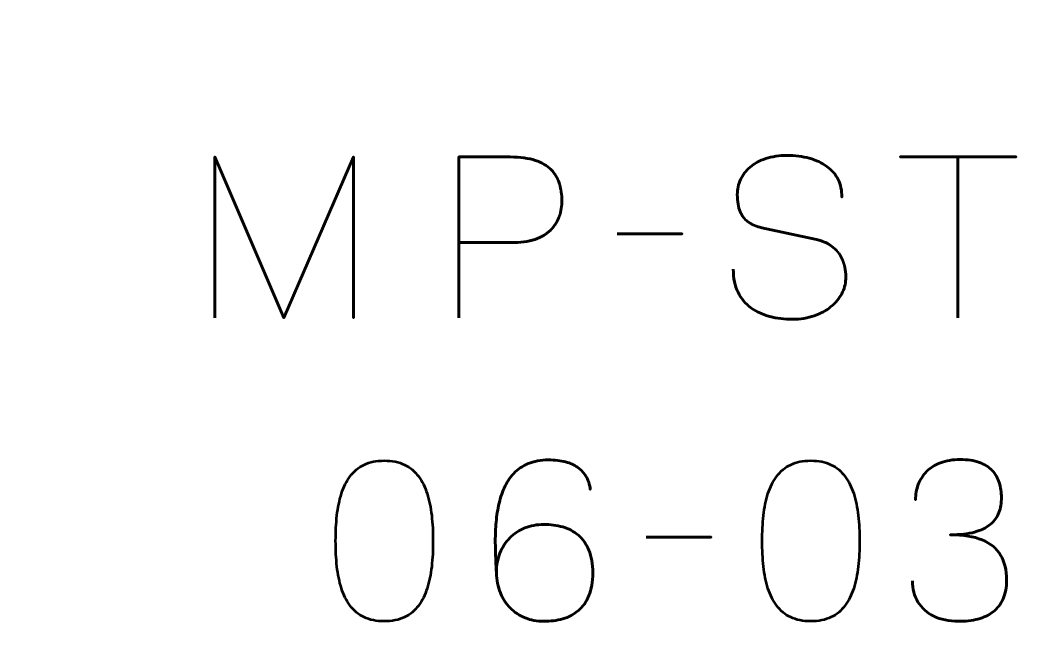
# Model space of a CAD drawing. Header units: centimetres. Extents: x -21 to 0, y -29.7 to 0.
# Drawn here: x -17.476 to -15.707, y -21.303 to -20.239 of the extents above; entities that cross this region are included whole.
import ezdxf

# ---------------------------------------------------------------- set-up
doc = ezdxf.new("R2010")
doc.units = ezdxf.units.CM
doc.header["$MEASUREMENT"] = 0
doc.layers.add('Layer 1', color=7, linetype='Continuous')

msp = doc.modelspace()

# ---------------------------------------------------------------- linework, layer by layer
at = {"layer": 'Layer 1', "color": 22, "lineweight": 53}
msp.add_open_spline([(-21, -29.19991), (-21, -29.19991), (-21, -0.49996), (-21, -0.49996), (-21, -0.49996), (-21, -0.22299), (-20.77691, 0), (-20.49991, 0), (-20.49991, 0), (-20.49991, 0), (-0.5001, 0), (-0.5001, 0), (-0.5001, 0), (-0.22296, 0), (0, -0.22299), (0, -0.49996), (0, -0.49996), (0, -0.49996), (0, -29.19991), (0, -29.19991), (0, -29.19991), (0, -29.47691), (-0.22296, -29.7), (-0.5001, -29.7), (-0.5001, -29.7), (-0.5001, -29.7), (-20.49991, -29.7), (-20.49991, -29.7), (-20.49991, -29.7), (-20.77691, -29.7), (-21, -29.47691), (-21, -29.19991)], degree=3, knots=[0, 0, 0, 0, 0.125, 0.125, 0.125, 0.125, 0.25, 0.25, 0.25, 0.25, 0.375, 0.375, 0.375, 0.375, 0.5, 0.5, 0.5, 0.5, 0.625, 0.625, 0.625, 0.625, 0.75, 0.75, 0.75, 0.75, 0.875, 0.875, 0.875, 0.875, 1, 1, 1, 1], dxfattribs=at)
at = {"layer": 'Layer 1', "color": 114, "lineweight": 53}
msp.add_open_spline([(-18.75006, -25.79993), (-18.75006, -25.79993), (-18.75006, -15.49995), (-18.75006, -15.49995), (-18.75006, -15.49995), (-18.75006, -15.22295), (-18.52697, -14.99999), (-18.24997, -14.99999), (-18.24997, -14.99999), (-18.24997, -14.99999), (-13.9501, -14.99999), (-13.9501, -14.99999), (-13.9501, -14.99999), (-13.67296, -14.99999), (-13.45, -15.22295), (-13.45, -15.49995), (-13.45, -15.49995), (-13.45, -15.49995), (-13.45, -25.79993), (-13.45, -25.79993), (-13.45, -25.79993), (-13.45, -26.07693), (-13.67296, -26.30003), (-13.9501, -26.30003), (-13.9501, -26.30003), (-13.9501, -26.30003), (-18.24997, -26.30003), (-18.24997, -26.30003), (-18.24997, -26.30003), (-18.52697, -26.30003), (-18.75006, -26.07693), (-18.75006, -25.79993)], degree=3, knots=[0, 0, 0, 0, 0.125, 0.125, 0.125, 0.125, 0.25, 0.25, 0.25, 0.25, 0.375, 0.375, 0.375, 0.375, 0.5, 0.5, 0.5, 0.5, 0.625, 0.625, 0.625, 0.625, 0.75, 0.75, 0.75, 0.75, 0.875, 0.875, 0.875, 0.875, 1, 1, 1, 1], dxfattribs=at)
at = {"layer": 'Layer 1', "color": 30, "lineweight": 53}
for points, knots in [([(-17.13812, -20.75632), (-17.13812, -20.75632), (-17.13812, -20.47653), (-17.13812, -20.47653), (-17.13812, -20.47653), (-17.13812, -20.47653), (-17.01782, -20.75632), (-17.01782, -20.75632), (-17.01782, -20.75632), (-17.01782, -20.75632), (-16.89713, -20.47653), (-16.89713, -20.47653), (-16.89713, -20.47653), (-16.89713, -20.47653), (-16.89713, -20.75632), (-16.89713, -20.75632), (-16.89713, -20.75632), (-16.89713, -20.75632), (-16.89713, -20.47653), (-16.89713, -20.47653), (-16.89713, -20.47653), (-16.89713, -20.47653), (-17.01782, -20.75632), (-17.01782, -20.75632), (-17.01782, -20.75632), (-17.01782, -20.75632), (-17.13812, -20.47653), (-17.13812, -20.47653), (-17.13812, -20.47653), (-17.13812, -20.47653), (-17.13812, -20.75632), (-17.13812, -20.75632)], [0, 0, 0, 0, 0.125, 0.125, 0.125, 0.125, 0.25, 0.25, 0.25, 0.25, 0.375, 0.375, 0.375, 0.375, 0.5, 0.5, 0.5, 0.5, 0.625, 0.625, 0.625, 0.625, 0.75, 0.75, 0.75, 0.75, 0.875, 0.875, 0.875, 0.875, 1, 1, 1, 1]), ([(-16.71397, -20.75632), (-16.71397, -20.75632), (-16.71397, -20.47653), (-16.71397, -20.47653), (-16.71397, -20.47653), (-16.71397, -20.47653), (-16.62472, -20.47653), (-16.62472, -20.47653), (-16.62472, -20.47653), (-16.60686, -20.47659), (-16.59218, -20.4786), (-16.58061, -20.48248), (-16.58061, -20.48248), (-16.56909, -20.48629), (-16.56004, -20.4916), (-16.55351, -20.49832), (-16.55351, -20.49832), (-16.54697, -20.50499), (-16.54232, -20.51262), (-16.53947, -20.52122), (-16.53947, -20.52122), (-16.53669, -20.52982), (-16.53507, -20.53881), (-16.53469, -20.54832), (-16.53469, -20.54832), (-16.53423, -20.55783), (-16.53533, -20.56714), (-16.53792, -20.5762), (-16.53792, -20.5762), (-16.54057, -20.58525), (-16.54503, -20.59346), (-16.55144, -20.60084), (-16.55144, -20.60084), (-16.55777, -20.60821), (-16.56638, -20.6141), (-16.57718, -20.61843), (-16.57718, -20.61843), (-16.58798, -20.62283), (-16.60137, -20.62503), (-16.61734, -20.62516), (-16.61734, -20.62516), (-16.61734, -20.62516), (-16.71397, -20.62516), (-16.71397, -20.62516), (-16.71397, -20.62516), (-16.71397, -20.62516), (-16.61734, -20.62516), (-16.61734, -20.62516), (-16.61734, -20.62516), (-16.60169, -20.62503), (-16.58843, -20.62283), (-16.5777, -20.61843), (-16.5777, -20.61843), (-16.56689, -20.6141), (-16.55829, -20.60821), (-16.55182, -20.60084), (-16.55182, -20.60084), (-16.54542, -20.59346), (-16.54083, -20.58525), (-16.53811, -20.5762), (-16.53811, -20.5762), (-16.5354, -20.56714), (-16.53423, -20.55783), (-16.53469, -20.54832), (-16.53469, -20.54832), (-16.53507, -20.53881), (-16.53669, -20.52982), (-16.5396, -20.52122), (-16.5396, -20.52122), (-16.54245, -20.51262), (-16.54723, -20.50499), (-16.55376, -20.49832), (-16.55376, -20.49832), (-16.56036, -20.4916), (-16.56942, -20.48629), (-16.58093, -20.48248), (-16.58093, -20.48248), (-16.59251, -20.4786), (-16.60706, -20.47659), (-16.62472, -20.47653), (-16.62472, -20.47653), (-16.62472, -20.47653), (-16.71397, -20.47653), (-16.71397, -20.47653), (-16.71397, -20.47653), (-16.71397, -20.47653), (-16.71397, -20.75632), (-16.71397, -20.75632)], [0, 0, 0, 0, 0.0454545, 0.0454545, 0.0454545, 0.0454545, 0.0909091, 0.0909091, 0.0909091, 0.0909091, 0.1363636, 0.1363636, 0.1363636, 0.1363636, 0.1818182, 0.1818182, 0.1818182, 0.1818182, 0.2272727, 0.2272727, 0.2272727, 0.2272727, 0.2727273, 0.2727273, 0.2727273, 0.2727273, 0.3181818, 0.3181818, 0.3181818, 0.3181818, 0.3636364, 0.3636364, 0.3636364, 0.3636364, 0.4090909, 0.4090909, 0.4090909, 0.4090909, 0.4545455, 0.4545455, 0.4545455, 0.4545455, 0.5, 0.5, 0.5, 0.5, 0.5454545, 0.5454545, 0.5454545, 0.5454545, 0.5909091, 0.5909091, 0.5909091, 0.5909091, 0.6363636, 0.6363636, 0.6363636, 0.6363636, 0.6818182, 0.6818182, 0.6818182, 0.6818182, 0.7272727, 0.7272727, 0.7272727, 0.7272727, 0.7727273, 0.7727273, 0.7727273, 0.7727273, 0.8181818, 0.8181818, 0.8181818, 0.8181818, 0.8636364, 0.8636364, 0.8636364, 0.8636364, 0.9090909, 0.9090909, 0.9090909, 0.9090909, 0.9545455, 0.9545455, 0.9545455, 0.9545455, 1, 1, 1, 1]), ([(-16.23666, -20.67172), (-16.23653, -20.68718), (-16.23381, -20.70044), (-16.22838, -20.7115), (-16.22838, -20.7115), (-16.22301, -20.72249), (-16.21551, -20.73148), (-16.20607, -20.73847), (-16.20607, -20.73847), (-16.19656, -20.74539), (-16.18563, -20.7505), (-16.17328, -20.7538), (-16.17328, -20.7538), (-16.16099, -20.75703), (-16.14779, -20.75865), (-16.13382, -20.75865), (-16.13382, -20.75865), (-16.11972, -20.75858), (-16.10705, -20.75651), (-16.09573, -20.75257), (-16.09573, -20.75257), (-16.08448, -20.74862), (-16.07484, -20.74332), (-16.06675, -20.73666), (-16.06675, -20.73666), (-16.05873, -20.73), (-16.05253, -20.72256), (-16.04813, -20.71428), (-16.04813, -20.71428), (-16.04373, -20.706), (-16.0414, -20.69753), (-16.04108, -20.6888), (-16.04108, -20.6888), (-16.04069, -20.67735), (-16.04237, -20.66687), (-16.04606, -20.65743), (-16.04606, -20.65743), (-16.04974, -20.64799), (-16.05544, -20.6401), (-16.06313, -20.63363), (-16.06313, -20.63363), (-16.07076, -20.62716), (-16.0804, -20.62263), (-16.09191, -20.62011), (-16.09191, -20.62011), (-16.09191, -20.62011), (-16.18699, -20.59954), (-16.18699, -20.59954), (-16.18699, -20.59954), (-16.19591, -20.59767), (-16.20361, -20.5945), (-16.20995, -20.5901), (-16.20995, -20.5901), (-16.21629, -20.58564), (-16.2212, -20.57949), (-16.22456, -20.5716), (-16.22456, -20.5716), (-16.22793, -20.56378), (-16.22967, -20.55382), (-16.22967, -20.54172), (-16.22967, -20.54172), (-16.22967, -20.53254), (-16.2278, -20.52387), (-16.22398, -20.51572), (-16.22398, -20.51572), (-16.22023, -20.50757), (-16.21467, -20.50039), (-16.20736, -20.49406), (-16.20736, -20.49406), (-16.20005, -20.48778), (-16.191, -20.48287), (-16.18026, -20.47931), (-16.18026, -20.47931), (-16.16946, -20.47569), (-16.15711, -20.47388), (-16.14314, -20.47381), (-16.14314, -20.47381), (-16.1291, -20.47381), (-16.11623, -20.47543), (-16.10446, -20.47866), (-16.10446, -20.47866), (-16.09275, -20.4819), (-16.0826, -20.48655), (-16.07406, -20.49276), (-16.07406, -20.49276), (-16.06553, -20.49897), (-16.05893, -20.5066), (-16.0544, -20.51553), (-16.0544, -20.51553), (-16.04987, -20.52452), (-16.04774, -20.5348), (-16.04806, -20.54638), (-16.04806, -20.54638), (-16.04774, -20.5348), (-16.04987, -20.52452), (-16.0544, -20.51553), (-16.0544, -20.51553), (-16.05893, -20.5066), (-16.06553, -20.49897), (-16.07406, -20.49276), (-16.07406, -20.49276), (-16.0826, -20.48655), (-16.09275, -20.4819), (-16.10446, -20.47866), (-16.10446, -20.47866), (-16.11623, -20.47543), (-16.1291, -20.47381), (-16.14314, -20.47381), (-16.14314, -20.47381), (-16.15711, -20.47388), (-16.16946, -20.47569), (-16.18026, -20.47931), (-16.18026, -20.47931), (-16.191, -20.48287), (-16.20005, -20.48778), (-16.20736, -20.49406), (-16.20736, -20.49406), (-16.21467, -20.50039), (-16.22023, -20.50757), (-16.22398, -20.51572), (-16.22398, -20.51572), (-16.2278, -20.52387), (-16.22967, -20.53254), (-16.22967, -20.54172), (-16.22967, -20.54172), (-16.22967, -20.55382), (-16.22799, -20.56378), (-16.22476, -20.57154), (-16.22476, -20.57154), (-16.22146, -20.57936), (-16.21661, -20.58544), (-16.21027, -20.58991), (-16.21027, -20.58991), (-16.20393, -20.5943), (-16.19617, -20.59754), (-16.18699, -20.59954), (-16.18699, -20.59954), (-16.18699, -20.59954), (-16.09191, -20.62011), (-16.09191, -20.62011), (-16.09191, -20.62011), (-16.08014, -20.62263), (-16.07044, -20.62716), (-16.06281, -20.63363), (-16.06281, -20.63363), (-16.05511, -20.6401), (-16.04949, -20.64799), (-16.04586, -20.65743), (-16.04586, -20.65743), (-16.04231, -20.66687), (-16.04069, -20.67735), (-16.04108, -20.6888), (-16.04108, -20.6888), (-16.0414, -20.69753), (-16.04373, -20.706), (-16.04813, -20.71428), (-16.04813, -20.71428), (-16.05253, -20.72256), (-16.05873, -20.73), (-16.06675, -20.73666), (-16.06675, -20.73666), (-16.07484, -20.74332), (-16.08448, -20.74862), (-16.09573, -20.75257), (-16.09573, -20.75257), (-16.10705, -20.75651), (-16.11972, -20.75858), (-16.13382, -20.75865), (-16.13382, -20.75865), (-16.14779, -20.75865), (-16.16099, -20.75703), (-16.17328, -20.7538), (-16.17328, -20.7538), (-16.18563, -20.7505), (-16.19656, -20.74539), (-16.20607, -20.73847), (-16.20607, -20.73847), (-16.21551, -20.73148), (-16.22301, -20.72249), (-16.22838, -20.7115), (-16.22838, -20.7115), (-16.23381, -20.70044), (-16.23653, -20.68718), (-16.23666, -20.67172)], [0, 0, 0, 0, 0.0217391, 0.0217391, 0.0217391, 0.0217391, 0.0434783, 0.0434783, 0.0434783, 0.0434783, 0.0652174, 0.0652174, 0.0652174, 0.0652174, 0.0869565, 0.0869565, 0.0869565, 0.0869565, 0.1086957, 0.1086957, 0.1086957, 0.1086957, 0.1304348, 0.1304348, 0.1304348, 0.1304348, 0.1521739, 0.1521739, 0.1521739, 0.1521739, 0.173913, 0.173913, 0.173913, 0.173913, 0.1956522, 0.1956522, 0.1956522, 0.1956522, 0.2173913, 0.2173913, 0.2173913, 0.2173913, 0.2391304, 0.2391304, 0.2391304, 0.2391304, 0.2608696, 0.2608696, 0.2608696, 0.2608696, 0.2826087, 0.2826087, 0.2826087, 0.2826087, 0.3043478, 0.3043478, 0.3043478, 0.3043478, 0.326087, 0.326087, 0.326087, 0.326087, 0.3478261, 0.3478261, 0.3478261, 0.3478261, 0.3695652, 0.3695652, 0.3695652, 0.3695652, 0.3913043, 0.3913043, 0.3913043, 0.3913043, 0.4130435, 0.4130435, 0.4130435, 0.4130435, 0.4347826, 0.4347826, 0.4347826, 0.4347826, 0.4565217, 0.4565217, 0.4565217, 0.4565217, 0.4782609, 0.4782609, 0.4782609, 0.4782609, 0.5, 0.5, 0.5, 0.5, 0.5217391, 0.5217391, 0.5217391, 0.5217391, 0.5434783, 0.5434783, 0.5434783, 0.5434783, 0.5652174, 0.5652174, 0.5652174, 0.5652174, 0.5869565, 0.5869565, 0.5869565, 0.5869565, 0.6086957, 0.6086957, 0.6086957, 0.6086957, 0.6304348, 0.6304348, 0.6304348, 0.6304348, 0.6521739, 0.6521739, 0.6521739, 0.6521739, 0.673913, 0.673913, 0.673913, 0.673913, 0.6956522, 0.6956522, 0.6956522, 0.6956522, 0.7173913, 0.7173913, 0.7173913, 0.7173913, 0.7391304, 0.7391304, 0.7391304, 0.7391304, 0.7608696, 0.7608696, 0.7608696, 0.7608696, 0.7826087, 0.7826087, 0.7826087, 0.7826087, 0.8043478, 0.8043478, 0.8043478, 0.8043478, 0.826087, 0.826087, 0.826087, 0.826087, 0.8478261, 0.8478261, 0.8478261, 0.8478261, 0.8695652, 0.8695652, 0.8695652, 0.8695652, 0.8913043, 0.8913043, 0.8913043, 0.8913043, 0.9130435, 0.9130435, 0.9130435, 0.9130435, 0.9347826, 0.9347826, 0.9347826, 0.9347826, 0.9565217, 0.9565217, 0.9565217, 0.9565217, 0.9782609, 0.9782609, 0.9782609, 0.9782609, 1, 1, 1, 1]), ([(-15.84627, -20.75632), (-15.84627, -20.75632), (-15.84627, -20.47653), (-15.84627, -20.47653), (-15.84627, -20.47653), (-15.84627, -20.47653), (-15.94678, -20.47653), (-15.94678, -20.47653), (-15.94678, -20.47653), (-15.94678, -20.47653), (-15.74499, -20.47653), (-15.74499, -20.47653), (-15.74499, -20.47653), (-15.74499, -20.47653), (-15.84627, -20.47653), (-15.84627, -20.47653), (-15.84627, -20.47653), (-15.84627, -20.47653), (-15.84627, -20.75632), (-15.84627, -20.75632)], [0, 0, 0, 0, 0.2, 0.2, 0.2, 0.2, 0.4, 0.4, 0.4, 0.4, 0.6, 0.6, 0.6, 0.6, 0.8, 0.8, 0.8, 0.8, 1, 1, 1, 1]), ([(-16.43845, -20.61002), (-16.43845, -20.61002), (-16.32552, -20.61002), (-16.32552, -20.61002), (-16.32552, -20.61002), (-16.32552, -20.61002), (-16.43845, -20.61002), (-16.43845, -20.61002)], [0, 0, 0, 0, 0.5, 0.5, 0.5, 0.5, 1, 1, 1, 1]), ([(-16.84338, -21.2837), (-16.8298, -21.28364), (-16.81809, -21.28124), (-16.80833, -21.27659), (-16.80833, -21.27659), (-16.79863, -21.27193), (-16.79054, -21.26527), (-16.78407, -21.25679), (-16.78407, -21.25679), (-16.77767, -21.24826), (-16.77263, -21.23817), (-16.76887, -21.22653), (-16.76887, -21.22653), (-16.76519, -21.21488), (-16.76254, -21.20214), (-16.76105, -21.18817), (-16.76105, -21.18817), (-16.7595, -21.1742), (-16.75872, -21.15952), (-16.75879, -21.144), (-16.75879, -21.144), (-16.75872, -21.12854), (-16.7595, -21.11386), (-16.76105, -21.09995), (-16.76105, -21.09995), (-16.76254, -21.08605), (-16.76519, -21.07324), (-16.76887, -21.0616), (-16.76887, -21.0616), (-16.77263, -21.05002), (-16.77767, -21.03993), (-16.78407, -21.03133), (-16.78407, -21.03133), (-16.79054, -21.02279), (-16.79863, -21.01613), (-16.80833, -21.01148), (-16.80833, -21.01148), (-16.81809, -21.00675), (-16.8298, -21.00436), (-16.84338, -21.0043), (-16.84338, -21.0043), (-16.85696, -21.00436), (-16.86867, -21.00675), (-16.87844, -21.01148), (-16.87844, -21.01148), (-16.88814, -21.01613), (-16.89622, -21.02279), (-16.90269, -21.03133), (-16.90269, -21.03133), (-16.90909, -21.03993), (-16.91414, -21.05002), (-16.91789, -21.0616), (-16.91789, -21.0616), (-16.92158, -21.07324), (-16.92423, -21.08605), (-16.92572, -21.09995), (-16.92572, -21.09995), (-16.92727, -21.11386), (-16.92804, -21.12854), (-16.92798, -21.144), (-16.92798, -21.144), (-16.92804, -21.15952), (-16.92727, -21.1742), (-16.92572, -21.18817), (-16.92572, -21.18817), (-16.92423, -21.20214), (-16.92158, -21.21488), (-16.91789, -21.22653), (-16.91789, -21.22653), (-16.91414, -21.23817), (-16.90909, -21.24826), (-16.90269, -21.25679), (-16.90269, -21.25679), (-16.89622, -21.26527), (-16.88814, -21.27193), (-16.87844, -21.27659), (-16.87844, -21.27659), (-16.86867, -21.28124), (-16.85696, -21.28364), (-16.84338, -21.2837)], [0, 0, 0, 0, 0.05, 0.05, 0.05, 0.05, 0.1, 0.1, 0.1, 0.1, 0.15, 0.15, 0.15, 0.15, 0.2, 0.2, 0.2, 0.2, 0.25, 0.25, 0.25, 0.25, 0.3, 0.3, 0.3, 0.3, 0.35, 0.35, 0.35, 0.35, 0.4, 0.4, 0.4, 0.4, 0.45, 0.45, 0.45, 0.45, 0.5, 0.5, 0.5, 0.5, 0.55, 0.55, 0.55, 0.55, 0.6, 0.6, 0.6, 0.6, 0.65, 0.65, 0.65, 0.65, 0.7, 0.7, 0.7, 0.7, 0.75, 0.75, 0.75, 0.75, 0.8, 0.8, 0.8, 0.8, 0.85, 0.85, 0.85, 0.85, 0.9, 0.9, 0.9, 0.9, 0.95, 0.95, 0.95, 0.95, 1, 1, 1, 1]), ([(-16.84338, -21.2837), (-16.8298, -21.28364), (-16.81809, -21.28124), (-16.80833, -21.27659), (-16.80833, -21.27659), (-16.79863, -21.27193), (-16.79054, -21.26527), (-16.78407, -21.25679), (-16.78407, -21.25679), (-16.77767, -21.24826), (-16.77263, -21.23817), (-16.76887, -21.22653), (-16.76887, -21.22653), (-16.76519, -21.21488), (-16.76254, -21.20214), (-16.76105, -21.18817), (-16.76105, -21.18817), (-16.7595, -21.1742), (-16.75872, -21.15952), (-16.75879, -21.144), (-16.75879, -21.144), (-16.75872, -21.12854), (-16.7595, -21.11386), (-16.76105, -21.09995), (-16.76105, -21.09995), (-16.76254, -21.08605), (-16.76519, -21.07324), (-16.76887, -21.0616), (-16.76887, -21.0616), (-16.77263, -21.05002), (-16.77767, -21.03993), (-16.78407, -21.03133), (-16.78407, -21.03133), (-16.79054, -21.02279), (-16.79863, -21.01613), (-16.80833, -21.01148), (-16.80833, -21.01148), (-16.81809, -21.00675), (-16.8298, -21.00436), (-16.84338, -21.0043), (-16.84338, -21.0043), (-16.85696, -21.00436), (-16.86867, -21.00675), (-16.87844, -21.01148), (-16.87844, -21.01148), (-16.88814, -21.01613), (-16.89622, -21.02279), (-16.90269, -21.03133), (-16.90269, -21.03133), (-16.90909, -21.03993), (-16.91414, -21.05002), (-16.91789, -21.0616), (-16.91789, -21.0616), (-16.92158, -21.07324), (-16.92423, -21.08605), (-16.92572, -21.09995), (-16.92572, -21.09995), (-16.92727, -21.11386), (-16.92804, -21.12854), (-16.92798, -21.144), (-16.92798, -21.144), (-16.92804, -21.15952), (-16.92727, -21.1742), (-16.92572, -21.18817), (-16.92572, -21.18817), (-16.92423, -21.20214), (-16.92158, -21.21488), (-16.91789, -21.22653), (-16.91789, -21.22653), (-16.91414, -21.23817), (-16.90909, -21.24826), (-16.90269, -21.25679), (-16.90269, -21.25679), (-16.89622, -21.26527), (-16.88814, -21.27193), (-16.87844, -21.27659), (-16.87844, -21.27659), (-16.86867, -21.28124), (-16.85696, -21.28364), (-16.84338, -21.2837)], [0, 0, 0, 0, 0.05, 0.05, 0.05, 0.05, 0.1, 0.1, 0.1, 0.1, 0.15, 0.15, 0.15, 0.15, 0.2, 0.2, 0.2, 0.2, 0.25, 0.25, 0.25, 0.25, 0.3, 0.3, 0.3, 0.3, 0.35, 0.35, 0.35, 0.35, 0.4, 0.4, 0.4, 0.4, 0.45, 0.45, 0.45, 0.45, 0.5, 0.5, 0.5, 0.5, 0.55, 0.55, 0.55, 0.55, 0.6, 0.6, 0.6, 0.6, 0.65, 0.65, 0.65, 0.65, 0.7, 0.7, 0.7, 0.7, 0.75, 0.75, 0.75, 0.75, 0.8, 0.8, 0.8, 0.8, 0.85, 0.85, 0.85, 0.85, 0.9, 0.9, 0.9, 0.9, 0.95, 0.95, 0.95, 0.95, 1, 1, 1, 1]), ([(-16.64858, -21.19949), (-16.64852, -21.18681), (-16.64645, -21.17537), (-16.64231, -21.16502), (-16.64231, -21.16502), (-16.63823, -21.15473), (-16.63248, -21.14587), (-16.62504, -21.13844), (-16.62504, -21.13844), (-16.61767, -21.13106), (-16.60893, -21.12537), (-16.59897, -21.12136), (-16.59897, -21.12136), (-16.58901, -21.11735), (-16.57808, -21.11535), (-16.56631, -21.11528), (-16.56631, -21.11528), (-16.55448, -21.11522), (-16.54342, -21.1167), (-16.53313, -21.11968), (-16.53313, -21.11968), (-16.52285, -21.12259), (-16.51386, -21.12738), (-16.50603, -21.13397), (-16.50603, -21.13397), (-16.49821, -21.14051), (-16.49206, -21.14917), (-16.48767, -21.15997), (-16.48767, -21.15997), (-16.48327, -21.17077), (-16.481, -21.1839), (-16.48094, -21.19949), (-16.48094, -21.19949), (-16.481, -21.21508), (-16.48327, -21.22821), (-16.48767, -21.23901), (-16.48767, -21.23901), (-16.49206, -21.24981), (-16.49821, -21.25848), (-16.50603, -21.26501), (-16.50603, -21.26501), (-16.51386, -21.27161), (-16.52285, -21.27639), (-16.53313, -21.2793), (-16.53313, -21.2793), (-16.54342, -21.28228), (-16.55448, -21.28376), (-16.56631, -21.2837), (-16.56631, -21.2837), (-16.57808, -21.28364), (-16.58888, -21.28163), (-16.59878, -21.27762), (-16.59878, -21.27762), (-16.60861, -21.27361), (-16.61715, -21.26792), (-16.62446, -21.26048), (-16.62446, -21.26048), (-16.63176, -21.25311), (-16.63752, -21.24425), (-16.64166, -21.2339), (-16.64166, -21.2339), (-16.64586, -21.22362), (-16.64813, -21.21217), (-16.64858, -21.19949), (-16.64858, -21.19949), (-16.64884, -21.19309), (-16.64916, -21.18546), (-16.64962, -21.1766), (-16.64962, -21.1766), (-16.65007, -21.16767), (-16.65033, -21.15797), (-16.65039, -21.14756), (-16.65039, -21.14756), (-16.65046, -21.13708), (-16.65013, -21.12628), (-16.64929, -21.11522), (-16.64929, -21.11522), (-16.64852, -21.10409), (-16.64696, -21.09316), (-16.6447, -21.08236), (-16.6447, -21.08236), (-16.64244, -21.07163), (-16.6392, -21.06147), (-16.63493, -21.05196), (-16.63493, -21.05196), (-16.63067, -21.04246), (-16.62517, -21.03405), (-16.61838, -21.02674), (-16.61838, -21.02674), (-16.61152, -21.01943), (-16.60318, -21.01367), (-16.59328, -21.00947), (-16.59328, -21.00947), (-16.58339, -21.00533), (-16.57168, -21.0032), (-16.55816, -21.00313), (-16.55816, -21.00313), (-16.54639, -21.0032), (-16.53643, -21.00436), (-16.52815, -21.00663), (-16.52815, -21.00663), (-16.51987, -21.00889), (-16.51308, -21.01193), (-16.50765, -21.01568), (-16.50765, -21.01568), (-16.50228, -21.0195), (-16.49801, -21.02364), (-16.49491, -21.02823), (-16.49491, -21.02823), (-16.4918, -21.03275), (-16.48948, -21.03735), (-16.48805, -21.04194), (-16.48805, -21.04194), (-16.48657, -21.04653), (-16.4856, -21.0508), (-16.48521, -21.05474), (-16.48521, -21.05474), (-16.4856, -21.0508), (-16.48657, -21.04653), (-16.48805, -21.04194), (-16.48805, -21.04194), (-16.48948, -21.03735), (-16.4918, -21.03275), (-16.49491, -21.02823), (-16.49491, -21.02823), (-16.49801, -21.02364), (-16.50228, -21.0195), (-16.50765, -21.01568), (-16.50765, -21.01568), (-16.51308, -21.01193), (-16.51987, -21.00889), (-16.52815, -21.00663), (-16.52815, -21.00663), (-16.53643, -21.00436), (-16.54639, -21.0032), (-16.55816, -21.00313), (-16.55816, -21.00313), (-16.57168, -21.0032), (-16.58339, -21.00533), (-16.59328, -21.00947), (-16.59328, -21.00947), (-16.60318, -21.01367), (-16.61152, -21.01943), (-16.61838, -21.02674), (-16.61838, -21.02674), (-16.62517, -21.03405), (-16.63067, -21.04246), (-16.63493, -21.05196), (-16.63493, -21.05196), (-16.6392, -21.06147), (-16.64244, -21.07163), (-16.6447, -21.08236), (-16.6447, -21.08236), (-16.64696, -21.09316), (-16.64852, -21.10409), (-16.64929, -21.11522), (-16.64929, -21.11522), (-16.65013, -21.12628), (-16.65046, -21.13708), (-16.65039, -21.14756), (-16.65039, -21.14756), (-16.65033, -21.15797), (-16.65007, -21.16767), (-16.64962, -21.1766), (-16.64962, -21.1766), (-16.64916, -21.18546), (-16.64884, -21.19309), (-16.64858, -21.19949), (-16.64858, -21.19949), (-16.64813, -21.21217), (-16.64586, -21.22362), (-16.64166, -21.2339), (-16.64166, -21.2339), (-16.63752, -21.24425), (-16.63176, -21.25311), (-16.62446, -21.26048), (-16.62446, -21.26048), (-16.61715, -21.26792), (-16.60861, -21.27361), (-16.59878, -21.27762), (-16.59878, -21.27762), (-16.58888, -21.28163), (-16.57808, -21.28364), (-16.56631, -21.2837), (-16.56631, -21.2837), (-16.55448, -21.28376), (-16.54342, -21.28228), (-16.53313, -21.2793), (-16.53313, -21.2793), (-16.52285, -21.27639), (-16.51386, -21.27161), (-16.50603, -21.26501), (-16.50603, -21.26501), (-16.49821, -21.25848), (-16.49206, -21.24981), (-16.48767, -21.23901), (-16.48767, -21.23901), (-16.48327, -21.22821), (-16.481, -21.21508), (-16.48094, -21.19949), (-16.48094, -21.19949), (-16.481, -21.1839), (-16.48327, -21.17077), (-16.48767, -21.15997), (-16.48767, -21.15997), (-16.49206, -21.14917), (-16.49821, -21.14051), (-16.50603, -21.13397), (-16.50603, -21.13397), (-16.51386, -21.12738), (-16.52285, -21.12259), (-16.53313, -21.11968), (-16.53313, -21.11968), (-16.54342, -21.1167), (-16.55448, -21.11522), (-16.56631, -21.11528), (-16.56631, -21.11528), (-16.57808, -21.11535), (-16.58901, -21.11735), (-16.59897, -21.12136), (-16.59897, -21.12136), (-16.60893, -21.12537), (-16.61767, -21.13106), (-16.62504, -21.13844), (-16.62504, -21.13844), (-16.63248, -21.14587), (-16.63823, -21.15473), (-16.64231, -21.16502), (-16.64231, -21.16502), (-16.64645, -21.17537), (-16.64852, -21.18681), (-16.64858, -21.19949)], [0, 0, 0, 0, 0.0172414, 0.0172414, 0.0172414, 0.0172414, 0.0344828, 0.0344828, 0.0344828, 0.0344828, 0.0517241, 0.0517241, 0.0517241, 0.0517241, 0.0689655, 0.0689655, 0.0689655, 0.0689655, 0.0862069, 0.0862069, 0.0862069, 0.0862069, 0.1034483, 0.1034483, 0.1034483, 0.1034483, 0.1206897, 0.1206897, 0.1206897, 0.1206897, 0.137931, 0.137931, 0.137931, 0.137931, 0.1551724, 0.1551724, 0.1551724, 0.1551724, 0.1724138, 0.1724138, 0.1724138, 0.1724138, 0.1896552, 0.1896552, 0.1896552, 0.1896552, 0.2068966, 0.2068966, 0.2068966, 0.2068966, 0.2241379, 0.2241379, 0.2241379, 0.2241379, 0.2413793, 0.2413793, 0.2413793, 0.2413793, 0.2586207, 0.2586207, 0.2586207, 0.2586207, 0.2758621, 0.2758621, 0.2758621, 0.2758621, 0.2931034, 0.2931034, 0.2931034, 0.2931034, 0.3103448, 0.3103448, 0.3103448, 0.3103448, 0.3275862, 0.3275862, 0.3275862, 0.3275862, 0.3448276, 0.3448276, 0.3448276, 0.3448276, 0.362069, 0.362069, 0.362069, 0.362069, 0.3793103, 0.3793103, 0.3793103, 0.3793103, 0.3965517, 0.3965517, 0.3965517, 0.3965517, 0.4137931, 0.4137931, 0.4137931, 0.4137931, 0.4310345, 0.4310345, 0.4310345, 0.4310345, 0.4482759, 0.4482759, 0.4482759, 0.4482759, 0.4655172, 0.4655172, 0.4655172, 0.4655172, 0.4827586, 0.4827586, 0.4827586, 0.4827586, 0.5, 0.5, 0.5, 0.5, 0.5172414, 0.5172414, 0.5172414, 0.5172414, 0.5344828, 0.5344828, 0.5344828, 0.5344828, 0.5517241, 0.5517241, 0.5517241, 0.5517241, 0.5689655, 0.5689655, 0.5689655, 0.5689655, 0.5862069, 0.5862069, 0.5862069, 0.5862069, 0.6034483, 0.6034483, 0.6034483, 0.6034483, 0.6206897, 0.6206897, 0.6206897, 0.6206897, 0.637931, 0.637931, 0.637931, 0.637931, 0.6551724, 0.6551724, 0.6551724, 0.6551724, 0.6724138, 0.6724138, 0.6724138, 0.6724138, 0.6896552, 0.6896552, 0.6896552, 0.6896552, 0.7068966, 0.7068966, 0.7068966, 0.7068966, 0.7241379, 0.7241379, 0.7241379, 0.7241379, 0.7413793, 0.7413793, 0.7413793, 0.7413793, 0.7586207, 0.7586207, 0.7586207, 0.7586207, 0.7758621, 0.7758621, 0.7758621, 0.7758621, 0.7931034, 0.7931034, 0.7931034, 0.7931034, 0.8103448, 0.8103448, 0.8103448, 0.8103448, 0.8275862, 0.8275862, 0.8275862, 0.8275862, 0.8448276, 0.8448276, 0.8448276, 0.8448276, 0.862069, 0.862069, 0.862069, 0.862069, 0.8793103, 0.8793103, 0.8793103, 0.8793103, 0.8965517, 0.8965517, 0.8965517, 0.8965517, 0.9137931, 0.9137931, 0.9137931, 0.9137931, 0.9310345, 0.9310345, 0.9310345, 0.9310345, 0.9482759, 0.9482759, 0.9482759, 0.9482759, 0.9655172, 0.9655172, 0.9655172, 0.9655172, 0.9827586, 0.9827586, 0.9827586, 0.9827586, 1, 1, 1, 1]), ([(-16.1018, -21.2837), (-16.08822, -21.28364), (-16.07651, -21.28124), (-16.06675, -21.27659), (-16.06675, -21.27659), (-16.05705, -21.27193), (-16.04896, -21.26527), (-16.04249, -21.25679), (-16.04249, -21.25679), (-16.03609, -21.24826), (-16.03105, -21.23817), (-16.02729, -21.22653), (-16.02729, -21.22653), (-16.02361, -21.21488), (-16.02096, -21.20214), (-16.01947, -21.18817), (-16.01947, -21.18817), (-16.01792, -21.1742), (-16.01714, -21.15952), (-16.01721, -21.144), (-16.01721, -21.144), (-16.01714, -21.12854), (-16.01792, -21.11386), (-16.01947, -21.09995), (-16.01947, -21.09995), (-16.02096, -21.08605), (-16.02361, -21.07324), (-16.02729, -21.0616), (-16.02729, -21.0616), (-16.03105, -21.05002), (-16.03609, -21.03993), (-16.04249, -21.03133), (-16.04249, -21.03133), (-16.04896, -21.02279), (-16.05705, -21.01613), (-16.06675, -21.01148), (-16.06675, -21.01148), (-16.07651, -21.00675), (-16.08822, -21.00436), (-16.1018, -21.0043), (-16.1018, -21.0043), (-16.11538, -21.00436), (-16.12709, -21.00675), (-16.13686, -21.01148), (-16.13686, -21.01148), (-16.14656, -21.01613), (-16.15464, -21.02279), (-16.16111, -21.03133), (-16.16111, -21.03133), (-16.16751, -21.03993), (-16.17256, -21.05002), (-16.17631, -21.0616), (-16.17631, -21.0616), (-16.18, -21.07324), (-16.18265, -21.08605), (-16.18414, -21.09995), (-16.18414, -21.09995), (-16.18569, -21.11386), (-16.18646, -21.12854), (-16.1864, -21.144), (-16.1864, -21.144), (-16.18646, -21.15952), (-16.18569, -21.1742), (-16.18414, -21.18817), (-16.18414, -21.18817), (-16.18265, -21.20214), (-16.18, -21.21488), (-16.17631, -21.22653), (-16.17631, -21.22653), (-16.17256, -21.23817), (-16.16751, -21.24826), (-16.16111, -21.25679), (-16.16111, -21.25679), (-16.15464, -21.26527), (-16.14656, -21.27193), (-16.13686, -21.27659), (-16.13686, -21.27659), (-16.12709, -21.28124), (-16.11538, -21.28364), (-16.1018, -21.2837)], [0, 0, 0, 0, 0.05, 0.05, 0.05, 0.05, 0.1, 0.1, 0.1, 0.1, 0.15, 0.15, 0.15, 0.15, 0.2, 0.2, 0.2, 0.2, 0.25, 0.25, 0.25, 0.25, 0.3, 0.3, 0.3, 0.3, 0.35, 0.35, 0.35, 0.35, 0.4, 0.4, 0.4, 0.4, 0.45, 0.45, 0.45, 0.45, 0.5, 0.5, 0.5, 0.5, 0.55, 0.55, 0.55, 0.55, 0.6, 0.6, 0.6, 0.6, 0.65, 0.65, 0.65, 0.65, 0.7, 0.7, 0.7, 0.7, 0.75, 0.75, 0.75, 0.75, 0.8, 0.8, 0.8, 0.8, 0.85, 0.85, 0.85, 0.85, 0.9, 0.9, 0.9, 0.9, 0.95, 0.95, 0.95, 0.95, 1, 1, 1, 1]), ([(-16.1018, -21.2837), (-16.08822, -21.28364), (-16.07651, -21.28124), (-16.06675, -21.27659), (-16.06675, -21.27659), (-16.05705, -21.27193), (-16.04896, -21.26527), (-16.04249, -21.25679), (-16.04249, -21.25679), (-16.03609, -21.24826), (-16.03105, -21.23817), (-16.02729, -21.22653), (-16.02729, -21.22653), (-16.02361, -21.21488), (-16.02096, -21.20214), (-16.01947, -21.18817), (-16.01947, -21.18817), (-16.01792, -21.1742), (-16.01714, -21.15952), (-16.01721, -21.144), (-16.01721, -21.144), (-16.01714, -21.12854), (-16.01792, -21.11386), (-16.01947, -21.09995), (-16.01947, -21.09995), (-16.02096, -21.08605), (-16.02361, -21.07324), (-16.02729, -21.0616), (-16.02729, -21.0616), (-16.03105, -21.05002), (-16.03609, -21.03993), (-16.04249, -21.03133), (-16.04249, -21.03133), (-16.04896, -21.02279), (-16.05705, -21.01613), (-16.06675, -21.01148), (-16.06675, -21.01148), (-16.07651, -21.00675), (-16.08822, -21.00436), (-16.1018, -21.0043), (-16.1018, -21.0043), (-16.11538, -21.00436), (-16.12709, -21.00675), (-16.13686, -21.01148), (-16.13686, -21.01148), (-16.14656, -21.01613), (-16.15464, -21.02279), (-16.16111, -21.03133), (-16.16111, -21.03133), (-16.16751, -21.03993), (-16.17256, -21.05002), (-16.17631, -21.0616), (-16.17631, -21.0616), (-16.18, -21.07324), (-16.18265, -21.08605), (-16.18414, -21.09995), (-16.18414, -21.09995), (-16.18569, -21.11386), (-16.18646, -21.12854), (-16.1864, -21.144), (-16.1864, -21.144), (-16.18646, -21.15952), (-16.18569, -21.1742), (-16.18414, -21.18817), (-16.18414, -21.18817), (-16.18265, -21.20214), (-16.18, -21.21488), (-16.17631, -21.22653), (-16.17631, -21.22653), (-16.17256, -21.23817), (-16.16751, -21.24826), (-16.16111, -21.25679), (-16.16111, -21.25679), (-16.15464, -21.26527), (-16.14656, -21.27193), (-16.13686, -21.27659), (-16.13686, -21.27659), (-16.12709, -21.28124), (-16.11538, -21.28364), (-16.1018, -21.2837)], [0, 0, 0, 0, 0.05, 0.05, 0.05, 0.05, 0.1, 0.1, 0.1, 0.1, 0.15, 0.15, 0.15, 0.15, 0.2, 0.2, 0.2, 0.2, 0.25, 0.25, 0.25, 0.25, 0.3, 0.3, 0.3, 0.3, 0.35, 0.35, 0.35, 0.35, 0.4, 0.4, 0.4, 0.4, 0.45, 0.45, 0.45, 0.45, 0.5, 0.5, 0.5, 0.5, 0.55, 0.55, 0.55, 0.55, 0.6, 0.6, 0.6, 0.6, 0.65, 0.65, 0.65, 0.65, 0.7, 0.7, 0.7, 0.7, 0.75, 0.75, 0.75, 0.75, 0.8, 0.8, 0.8, 0.8, 0.85, 0.85, 0.85, 0.85, 0.9, 0.9, 0.9, 0.9, 0.95, 0.95, 0.95, 0.95, 1, 1, 1, 1]), ([(-15.92524, -21.21346), (-15.92517, -21.22743), (-15.92194, -21.23959), (-15.91554, -21.25013), (-15.91554, -21.25013), (-15.90914, -21.26061), (-15.90002, -21.26882), (-15.88812, -21.27471), (-15.88812, -21.27471), (-15.87621, -21.2806), (-15.86192, -21.28357), (-15.8453, -21.2837), (-15.8453, -21.2837), (-15.83282, -21.2837), (-15.8215, -21.28241), (-15.81121, -21.27969), (-15.81121, -21.27969), (-15.801, -21.27697), (-15.7922, -21.27277), (-15.78476, -21.26701), (-15.78476, -21.26701), (-15.77732, -21.26126), (-15.77163, -21.25382), (-15.76756, -21.24476), (-15.76756, -21.24476), (-15.76355, -21.23565), (-15.76154, -21.22471), (-15.76148, -21.21191), (-15.76148, -21.21191), (-15.76141, -21.19483), (-15.76491, -21.18041), (-15.77183, -21.1687), (-15.77183, -21.1687), (-15.77875, -21.157), (-15.78948, -21.1482), (-15.80391, -21.14219), (-15.80391, -21.14219), (-15.81833, -21.13617), (-15.83683, -21.13313), (-15.85927, -21.13313), (-15.85927, -21.13313), (-15.84252, -21.1332), (-15.82848, -21.13165), (-15.81704, -21.12848), (-15.81704, -21.12848), (-15.80565, -21.12531), (-15.79653, -21.12084), (-15.78968, -21.11502), (-15.78968, -21.11502), (-15.78282, -21.10927), (-15.77784, -21.10241), (-15.77487, -21.09452), (-15.77487, -21.09452), (-15.77183, -21.08669), (-15.77034, -21.07809), (-15.7704, -21.06871), (-15.7704, -21.06871), (-15.77034, -21.05934), (-15.77163, -21.05067), (-15.77422, -21.04265), (-15.77422, -21.04265), (-15.77674, -21.03463), (-15.78088, -21.02758), (-15.78651, -21.02157), (-15.78651, -21.02157), (-15.79213, -21.01555), (-15.79957, -21.01083), (-15.80869, -21.00747), (-15.80869, -21.00747), (-15.81788, -21.0041), (-15.82907, -21.00242), (-15.84219, -21.00236), (-15.84219, -21.00236), (-15.85526, -21.00242), (-15.86671, -21.00436), (-15.87641, -21.00811), (-15.87641, -21.00811), (-15.88617, -21.01186), (-15.89419, -21.01697), (-15.90066, -21.02351), (-15.90066, -21.02351), (-15.90707, -21.03004), (-15.91185, -21.03748), (-15.91502, -21.04588), (-15.91502, -21.04588), (-15.91825, -21.05429), (-15.91981, -21.06322), (-15.91981, -21.0726), (-15.91981, -21.0726), (-15.91981, -21.06322), (-15.91825, -21.05429), (-15.91502, -21.04588), (-15.91502, -21.04588), (-15.91185, -21.03748), (-15.90707, -21.03004), (-15.90066, -21.02351), (-15.90066, -21.02351), (-15.89419, -21.01697), (-15.88617, -21.01186), (-15.87641, -21.00811), (-15.87641, -21.00811), (-15.86671, -21.00436), (-15.85526, -21.00242), (-15.84219, -21.00236), (-15.84219, -21.00236), (-15.82907, -21.00242), (-15.81788, -21.0041), (-15.80869, -21.00747), (-15.80869, -21.00747), (-15.79957, -21.01083), (-15.79213, -21.01555), (-15.78651, -21.02157), (-15.78651, -21.02157), (-15.78088, -21.02758), (-15.77674, -21.03463), (-15.77422, -21.04265), (-15.77422, -21.04265), (-15.77163, -21.05067), (-15.77034, -21.05934), (-15.7704, -21.06871), (-15.7704, -21.06871), (-15.77034, -21.07809), (-15.77183, -21.08669), (-15.77487, -21.09452), (-15.77487, -21.09452), (-15.77784, -21.10241), (-15.78282, -21.10927), (-15.78968, -21.11502), (-15.78968, -21.11502), (-15.79653, -21.12084), (-15.80565, -21.12531), (-15.81704, -21.12848), (-15.81704, -21.12848), (-15.82848, -21.13165), (-15.84252, -21.1332), (-15.85927, -21.13313), (-15.85927, -21.13313), (-15.83683, -21.13313), (-15.81833, -21.13617), (-15.80391, -21.14219), (-15.80391, -21.14219), (-15.78948, -21.1482), (-15.77875, -21.157), (-15.77183, -21.1687), (-15.77183, -21.1687), (-15.76491, -21.18041), (-15.76141, -21.19483), (-15.76148, -21.21191), (-15.76148, -21.21191), (-15.76154, -21.22471), (-15.76355, -21.23565), (-15.76756, -21.24476), (-15.76756, -21.24476), (-15.77163, -21.25382), (-15.77732, -21.26126), (-15.78476, -21.26701), (-15.78476, -21.26701), (-15.7922, -21.27277), (-15.801, -21.27697), (-15.81121, -21.27969), (-15.81121, -21.27969), (-15.8215, -21.28241), (-15.83282, -21.2837), (-15.8453, -21.2837), (-15.8453, -21.2837), (-15.86192, -21.28357), (-15.87621, -21.2806), (-15.88812, -21.27471), (-15.88812, -21.27471), (-15.90002, -21.26882), (-15.90914, -21.26061), (-15.91554, -21.25013), (-15.91554, -21.25013), (-15.92194, -21.23959), (-15.92517, -21.22743), (-15.92524, -21.21346)], [0, 0, 0, 0, 0.0227273, 0.0227273, 0.0227273, 0.0227273, 0.0454545, 0.0454545, 0.0454545, 0.0454545, 0.0681818, 0.0681818, 0.0681818, 0.0681818, 0.0909091, 0.0909091, 0.0909091, 0.0909091, 0.1136364, 0.1136364, 0.1136364, 0.1136364, 0.1363636, 0.1363636, 0.1363636, 0.1363636, 0.1590909, 0.1590909, 0.1590909, 0.1590909, 0.1818182, 0.1818182, 0.1818182, 0.1818182, 0.2045455, 0.2045455, 0.2045455, 0.2045455, 0.2272727, 0.2272727, 0.2272727, 0.2272727, 0.25, 0.25, 0.25, 0.25, 0.2727273, 0.2727273, 0.2727273, 0.2727273, 0.2954545, 0.2954545, 0.2954545, 0.2954545, 0.3181818, 0.3181818, 0.3181818, 0.3181818, 0.3409091, 0.3409091, 0.3409091, 0.3409091, 0.3636364, 0.3636364, 0.3636364, 0.3636364, 0.3863636, 0.3863636, 0.3863636, 0.3863636, 0.4090909, 0.4090909, 0.4090909, 0.4090909, 0.4318182, 0.4318182, 0.4318182, 0.4318182, 0.4545455, 0.4545455, 0.4545455, 0.4545455, 0.4772727, 0.4772727, 0.4772727, 0.4772727, 0.5, 0.5, 0.5, 0.5, 0.5227273, 0.5227273, 0.5227273, 0.5227273, 0.5454545, 0.5454545, 0.5454545, 0.5454545, 0.5681818, 0.5681818, 0.5681818, 0.5681818, 0.5909091, 0.5909091, 0.5909091, 0.5909091, 0.6136364, 0.6136364, 0.6136364, 0.6136364, 0.6363636, 0.6363636, 0.6363636, 0.6363636, 0.6590909, 0.6590909, 0.6590909, 0.6590909, 0.6818182, 0.6818182, 0.6818182, 0.6818182, 0.7045455, 0.7045455, 0.7045455, 0.7045455, 0.7272727, 0.7272727, 0.7272727, 0.7272727, 0.75, 0.75, 0.75, 0.75, 0.7727273, 0.7727273, 0.7727273, 0.7727273, 0.7954545, 0.7954545, 0.7954545, 0.7954545, 0.8181818, 0.8181818, 0.8181818, 0.8181818, 0.8409091, 0.8409091, 0.8409091, 0.8409091, 0.8636364, 0.8636364, 0.8636364, 0.8636364, 0.8863636, 0.8863636, 0.8863636, 0.8863636, 0.9090909, 0.9090909, 0.9090909, 0.9090909, 0.9318182, 0.9318182, 0.9318182, 0.9318182, 0.9545455, 0.9545455, 0.9545455, 0.9545455, 0.9772727, 0.9772727, 0.9772727, 0.9772727, 1, 1, 1, 1]), ([(-16.38819, -21.1374), (-16.38819, -21.1374), (-16.27526, -21.1374), (-16.27526, -21.1374), (-16.27526, -21.1374), (-16.27526, -21.1374), (-16.38819, -21.1374), (-16.38819, -21.1374)], [0, 0, 0, 0, 0.5, 0.5, 0.5, 0.5, 1, 1, 1, 1])]:
    msp.add_open_spline(points, degree=3, knots=knots, dxfattribs=at)

doc.saveas('drawing.dxf')
